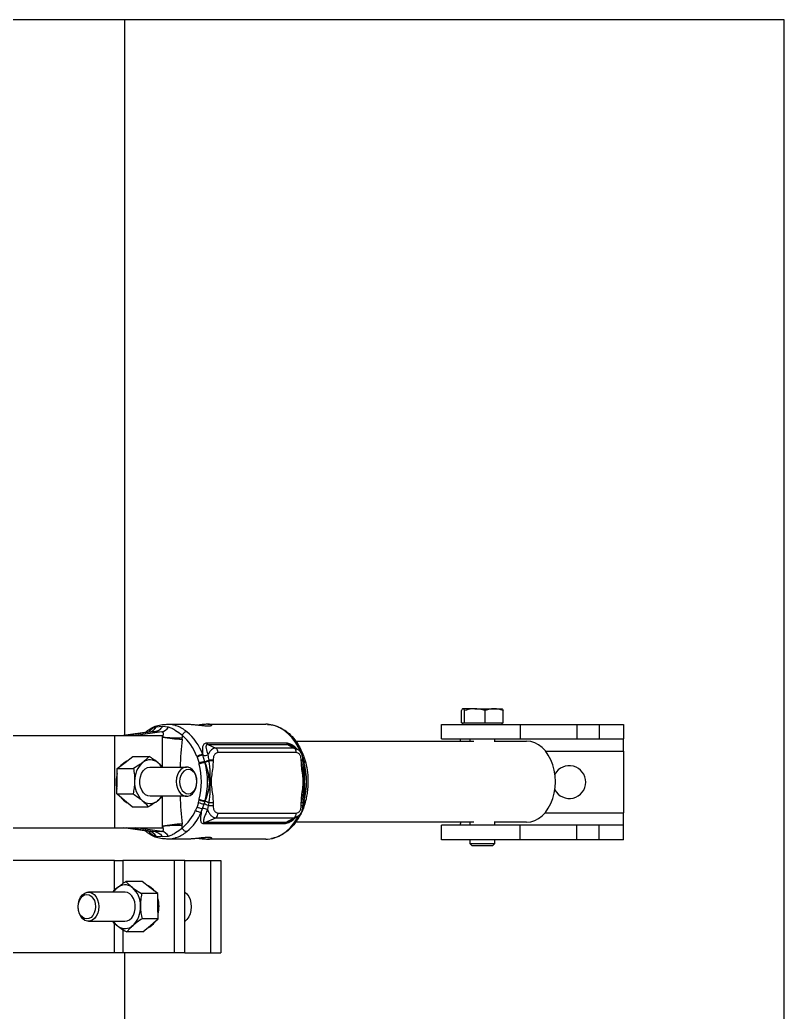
# Model space of a CAD drawing. Header units: millimetres. Extents: x 0 to 42050, y 0 to 29700.
# Drawn here: x 17352 to 19992, y 19696 to 23123 of the extents above; entities that cross this region are included whole.
import ezdxf

# ---------------------------------------------------------------- set-up
doc = ezdxf.new("R2010")
doc.units = ezdxf.units.MM
doc.header["$LTSCALE"] = 50
doc.layers.add('KVC', color=7, linetype='Continuous')

msp = doc.modelspace()

# ---------------------------------------------------------------- linework, layer by layer
at = {"color": 7, "linetype": 'Continuous', "lineweight": 25}
for p, q in [((19991.6, 23123.3), (14711.6, 23123.3)), ((19991.6, 17843.3), (19991.6, 23123.3))]:
    msp.add_line(p, q, dxfattribs=at)
msp.add_line((17714.5, 20652.6), (17714.5, 23123.3))
msp.add_line((17714.5, 20652.6), (17714.5, 23123.3))
msp.add_line((17714.5, 20652.6), (17714.5, 23123.3))
at = {"elevation": 0}
msp.add_lwpolyline([(17714.5, 17843.3), (17714.5, 19901)], dxfattribs=at)
at = {"layer": 'KVC', "color": 7, "linetype": 'Continuous', "lineweight": 25}
for p, q in [((18877.4, 20695.3), (18877.4, 20738)), ((18923.4, 20744), (18882.5, 20744)), ((18887.6, 20695.3), (18887.6, 20738)), ((18923.4, 20744), (18990, 20744)), ((18959.3, 20695.3), (18959.3, 20738)), ((18990, 20744), (19016.3, 20744)), ((19020.8, 20695.3), (19020.8, 20738)), ((18877.4, 20695.3), (18882.5, 20695.3)), ((18881.9, 20690.3), (18881.9, 20695.3)), ((18882.5, 20695.3), (18887.6, 20695.3)), ((18887.6, 20695.3), (18923.4, 20695.3)), ((18923.4, 20695.3), (18959.3, 20695.3)), ((18959.3, 20695.3), (18990, 20695.3)), ((18990, 20695.3), (19020.8, 20695.3)), ((19016.3, 20695.3), (19016.3, 20690.3)), ((17715.3, 20558.7), (17742.4, 20579.7)), ((17742.4, 20579.7), (17798.2, 20579.7)), ((17687.6, 20494.2), (17688.3, 20537.8)), ((17688.3, 20537.8), (17715.3, 20558.7)), ((17688.3, 20537.8), (17744.1, 20537.8)), ((17801.6, 20542.8), (17927.7, 20542.8)), ((17686.8, 20450.6), (17687.6, 20494.2)), ((17686.8, 20450.6), (17742.6, 20450.6)), ((17713.2, 20427.9), (17686.8, 20450.6)), ((17739.6, 20405.2), (17713.2, 20427.9)), ((17927.7, 20442), (17801.6, 20442)), ((17739.6, 20405.2), (17795.3, 20405.2)), ((18907.1, 20277.3), (18907.1, 20291.9)), ((18991.1, 20291.9), (18991.1, 20277.3)), ((18914.1, 20270.4), (18907.1, 20277.3)), ((18933.1, 20277.3), (18907.1, 20277.3)), ((18935.7, 20270.4), (18914.1, 20270.4)), ((18991.1, 20277.3), (18933.1, 20277.3)), ((18984.1, 20270.4), (18935.7, 20270.4)), ((18991.1, 20277.3), (18984.1, 20270.4)), ((17773.8, 20147.8), (17718, 20147.8)), ((17800.9, 20126.9), (17773.8, 20147.8)), ((17828, 20105.9), (17800.9, 20126.9)), ((17714.7, 20110.9), (17588.6, 20110.9)), ((17828, 20105.9), (17772.2, 20105.9)), ((17828.7, 20062.3), (17828, 20105.9)), ((17829.4, 20018.7), (17828.7, 20062.3)), ((17829.4, 20018.7), (17773.6, 20018.7)), ((17803.1, 19996), (17829.4, 20018.7)), ((17588.6, 20010.2), (17714.7, 20010.2)), ((17776.7, 19973.3), (17803.1, 19996)), ((17776.7, 19973.3), (17720.9, 19973.3))]:
    msp.add_line(p, q, dxfattribs=at)
at = {"layer": 'KVC', "color": 3, "linetype": 'Continuous', "lineweight": 25}
for p, q in [((17709.8, 20652), (17799.6, 20664.2)), ((17799.2, 20664.2), (17709.9, 20652)), ((17820.5, 20665.7), (17719.6, 20652)), ((17842, 20664.2), (17752.7, 20652)), ((17799.2, 20664.2), (17820.5, 20665.7)), ((17820.5, 20665.7), (17842, 20664.2)), ((17843.7, 20682.4), (17822, 20680.3)), ((17865, 20680.3), (17843.7, 20682.4)), ((17859.6, 20690.6), (17936.2, 20690.6)), ((18001.4, 20690.6), (18201.8, 20690.6)), ((18206.8, 20690.5), (18201.8, 20690.6)), ((18808.4, 20639.9), (18808.4, 20690.3)), ((18808.4, 20690.3), (19080.2, 20690.3)), ((19080.2, 20690.3), (19080.2, 20639.9)), ((19080.2, 20690.3), (19276, 20690.3)), ((19276, 20690.3), (19276, 20639.9)), ((19276, 20690.3), (19352.4, 20690.3)), ((19352.4, 20690.3), (19352.4, 20639.9)), ((19352.4, 20690.3), (19436.4, 20690.3)), ((19436.4, 20690.3), (19436.4, 20639.9)), ((17060.9, 20652), (17678.5, 20652)), ((17678.5, 20652), (17678.5, 20332.9)), ((17678.5, 20652), (17844.3, 20652)), ((17784.7, 20662.2), (17786.3, 20663.7)), ((17786.2, 20663.3), (17785.2, 20662.3)), ((17844.3, 20542.8), (17844.3, 20652)), ((17911.8, 20639), (17912.2, 20644.7)), ((17912.2, 20653.1), (17912.2, 20644.7)), ((18304.2, 20632.7), (18919.4, 20632.7)), ((18808.4, 20639.9), (19080.2, 20639.9)), ((18907.1, 20632.7), (18907.1, 20639.9)), ((18991.1, 20639.9), (18991.1, 20629.5)), ((18991.1, 20632.7), (19102, 20632.7)), ((19080.2, 20639.9), (19276, 20639.9)), ((19276, 20639.9), (19352.4, 20639.9)), ((19352.4, 20639.9), (19436.4, 20639.9)), ((19436.4, 20597.9), (19436.4, 20639.9)), ((18272.8, 20625.4), (17996.5, 20625.4)), ((18001.2, 20620.8), (18028.4, 20608.4)), ((18001.2, 20620.8), (18277.5, 20620.8)), ((18298.8, 20608.4), (18028.4, 20608.4)), ((18277.5, 20620.8), (18298.8, 20608.4)), ((18291.4, 20615.8), (18290.1, 20616.7)), ((18291.5, 20615.9), (18309.7, 20605.2)), ((19167.4, 20597.9), (19436.4, 20597.9)), ((19436.4, 20597.9), (19436.4, 20384.3)), ((17963, 20579.7), (17963.9, 20577.3)), ((17963.9, 20577.3), (17970.4, 20556.6)), ((17983.1, 20586.2), (17983.7, 20583.7)), ((17990.7, 20561.2), (17983.7, 20583.7)), ((17991.2, 20559.7), (17990.7, 20561.2)), ((18004.3, 20566.9), (18004.7, 20565.4)), ((18019, 20566.9), (18004.3, 20566.9)), ((18004.7, 20565.4), (18019, 20565.4)), ((18019, 20566.9), (18019, 20565.4)), ((18306.6, 20592.6), (18036.2, 20592.6)), ((18323.8, 20565.4), (18323.8, 20566.9)), ((18328.7, 20566.9), (18323.8, 20566.9)), ((18328.7, 20565.4), (18323.8, 20565.4)), ((18325.4, 20585.9), (18326.4, 20583.8)), ((18333.6, 20561.1), (18326.4, 20583.8)), ((18328.6, 20565.4), (18329.3, 20551.8)), ((18328.7, 20566.9), (18328.7, 20565.4)), ((18333.6, 20561.1), (18333.8, 20559.7)), ((17970.7, 20555.2), (17970.4, 20556.6)), ((17971.3, 20553), (17970.7, 20555.2)), ((17992, 20557.5), (17991.2, 20559.7)), ((18329.4, 20549.8), (18329.2, 20551.8)), ((18333.8, 20559.7), (18334, 20557.9)), ((18009.2, 20492.4), (18006.3, 20492.4)), ((18333, 20492.4), (18335.3, 20492.4)), ((17844.3, 20332.9), (17844.3, 20441.4)), ((17968.3, 20420.7), (17970.7, 20429.7)), ((17970.7, 20429.7), (17971.3, 20431.9)), ((17987.8, 20415.7), (17991.2, 20425.1)), ((17992, 20427.4), (17991.2, 20425.1)), ((18329.3, 20433.4), (18328.6, 20419.5)), ((18333.8, 20425.2), (18332.1, 20416)), ((18334, 20426.9), (18333.8, 20425.2)), ((17963.5, 20406.1), (17958.4, 20394.1)), ((17968.3, 20420.7), (17963.5, 20406.1)), ((17978.2, 20386.8), (17982.2, 20399.4)), ((17982.2, 20399.4), (17987.8, 20415.7)), ((18002.5, 20409.6), (17999.7, 20396.2)), ((18004.7, 20419.5), (18002.5, 20409.6)), ((18002.5, 20409.6), (18019, 20409.6)), ((18019, 20419.5), (18004.7, 20419.5)), ((18019, 20419.5), (18019, 20409.6)), ((18323.8, 20409.6), (18323.8, 20419.5)), ((18328.7, 20419.5), (18323.8, 20419.5)), ((18323.8, 20409.6), (18328.7, 20409.6)), ((18328.1, 20403.7), (18332.1, 20416)), ((18328.7, 20419.5), (18328.7, 20409.6)), ((17991, 20350.9), (18028.4, 20368.1)), ((18028.4, 20368.1), (18298.8, 20368.1)), ((18036.2, 20383.9), (18306.6, 20383.9)), ((18269.5, 20350.9), (18298.8, 20368.1)), ((18283, 20355.6), (18284.4, 20356.5)), ((18309.7, 20371.2), (18284.4, 20356.4)), ((19165.2, 20384.3), (19436.4, 20384.3)), ((19436.4, 20342.3), (19436.4, 20384.3)), ((17060.9, 20332.9), (17678.5, 20332.9)), ((17678.5, 20332.9), (17844.3, 20332.9)), ((17798.7, 20320.7), (17709.8, 20332.9)), ((17799.2, 20320.7), (17709.9, 20332.9)), ((17820.5, 20319.1), (17719.6, 20332.9)), ((17842, 20320.7), (17752.7, 20332.9)), ((17786.2, 20321.6), (17785.2, 20322.6)), ((17912.2, 20340.2), (17911.8, 20345.8)), ((17912.2, 20331.8), (17912.2, 20340.2)), ((17986.9, 20347.4), (18265.5, 20347.4)), ((18269.5, 20350.9), (17991, 20350.9)), ((18919.4, 20352.2), (18304.5, 20352.2)), ((18808.4, 20291.9), (18808.4, 20342.3)), ((19080.2, 20342.3), (18808.4, 20342.3)), ((18907.1, 20342.3), (18907.1, 20352.2)), ((18991.1, 20355.4), (18991.1, 20342.3)), ((19102, 20352.2), (18991.1, 20352.2)), ((19080.2, 20291.9), (19080.2, 20342.3)), ((19276, 20342.3), (19080.2, 20342.3)), ((19276, 20291.9), (19276, 20342.3)), ((19352.4, 20342.3), (19276, 20342.3)), ((19352.4, 20291.9), (19352.4, 20342.3)), ((19436.4, 20342.3), (19352.4, 20342.3)), ((19436.4, 20291.9), (19436.4, 20342.3)), ((17820.5, 20319.1), (17799.2, 20320.7)), ((17842, 20320.7), (17820.5, 20319.1)), ((17822, 20304.5), (17843.7, 20302.5)), ((17843.7, 20302.5), (17865, 20304.5)), ((17936.2, 20294.2), (17859.6, 20294.2)), ((18201.8, 20294.2), (18001.4, 20294.2)), ((19080.2, 20291.9), (18808.4, 20291.9)), ((19276, 20291.9), (19080.2, 20291.9)), ((19352.4, 20291.9), (19276, 20291.9)), ((19436.4, 20291.9), (19352.4, 20291.9)), ((17678.5, 20220.1), (17060.9, 20220.1)), ((17678.5, 20220.1), (17707.8, 20220.1)), ((17678.5, 20117.1), (17678.5, 20220.1)), ((17885.7, 20220.1), (17707.8, 20220.1)), ((17707.8, 20220.1), (17707.8, 20140.8)), ((17885.7, 19901), (17885.7, 20220.1)), ((17921.4, 20220.1), (17885.7, 20220.1)), ((17921.4, 20220.1), (18010.4, 20220.1)), ((17921.4, 19901), (17921.4, 20220.1)), ((18010.4, 20220.1), (18010.4, 19901)), ((18010.4, 20220.1), (18046.1, 20220.1)), ((18046.1, 20220.1), (18046.1, 19901)), ((17921.9, 20110.9), (17921.4, 20110.9)), ((17678.5, 19901), (17678.5, 20003.7)), ((17707.8, 19981.6), (17707.8, 19901)), ((17921.4, 20010.2), (17921.9, 20010.2)), ((17678.5, 19901), (17060.9, 19901)), ((17707.8, 19901), (17678.5, 19901)), ((17885.7, 19901), (17707.8, 19901)), ((17921.4, 19901), (17885.7, 19901)), ((17921.4, 19901), (18010.4, 19901)), ((18010.4, 19901), (18046.1, 19901))]:
    msp.add_line(p, q, dxfattribs=at)
at = {"layer": 'KVC', "color": 3, "linetype": 'Continuous', "lineweight": 25, "elevation": 0, "flags": 128}
for points in [[(18325.4, 20585.9), (18316.2, 20606.9), (18305.2, 20626.1), (18292.7, 20643.3), (18278.7, 20658.1), (18263.5, 20670.4), (18247.4, 20679.8), (18230.5, 20686.4), (18213.2, 20690), (18206.8, 20690.5)], [(19102, 20352.2), (19116.1, 20353.6), (19129.9, 20357.9), (19143.2, 20364.9), (19155.6, 20374.4), (19166.9, 20386.4), (19177, 20400.6), (19185.4, 20416.6), (19192.2, 20434.2), (19197.2, 20452.9), (19200.2, 20472.5), (19201.2, 20492.4), (19200.2, 20512.4), (19197.2, 20531.9), (19192.2, 20550.7), (19185.4, 20568.3), (19177, 20584.3), (19166.9, 20598.4), (19155.6, 20610.4), (19143.2, 20620), (19129.9, 20627), (19116.1, 20631.3), (19102, 20632.7)], [(18333.8, 20559.7), (18332.4, 20560.2), (18331.2, 20560.8), (18330.2, 20561.4), (18329.4, 20562.2), (18328.8, 20562.9), (18328.5, 20563.7), (18328.4, 20564)], [(18201.8, 20294.2), (18206.9, 20294.4), (18223.9, 20296.7), (18240.5, 20302), (18256.6, 20310), (18271.9, 20320.8), (18286.1, 20334.1), (18299, 20349.7), (18310.6, 20367.5), (18314.5, 20374.6)], [(17921.4, 20111.3), (17928.5, 20104.9), (17934.9, 20095.9), (17939.7, 20085.1), (17942.6, 20073.2), (17943.6, 20060.6), (17942.6, 20047.9), (17939.7, 20036), (17934.9, 20025.2), (17928.5, 20016.2), (17921.4, 20009.8)]]:
    msp.add_lwpolyline(points, dxfattribs=at)
at = {"layer": 'KVC', "color": 7, "linetype": 'Continuous', "lineweight": 25, "elevation": 0, "flags": 128}
for points in [[(17711.8, 20558.7), (17721.4, 20564.5), (17724.4, 20565.7)], [(17700.8, 20547.5), (17703.1, 20550.4), (17711.8, 20558.7)], [(17801.6, 20442), (17793.6, 20443.3), (17785.5, 20447.4), (17778.4, 20454.2), (17772.6, 20463.1), (17768.5, 20473.8), (17766.3, 20485.5), (17766.1, 20497.7), (17768, 20509.5), (17771.9, 20520.3), (17777.5, 20529.6), (17784.5, 20536.6), (17792.4, 20541.1), (17800.9, 20542.8), (17801.6, 20542.8)], [(17893.2, 20505.2), (17892, 20493.1), (17893, 20481.1), (17895.9, 20469.6), (17900.7, 20459.5), (17907, 20451.4), (17914.6, 20445.6), (17922.9, 20442.5), (17931.5, 20442.3), (17939.8, 20445.1), (17947.5, 20450.6), (17954, 20458.5), (17959, 20468.4), (17962.1, 20479.7), (17963.3, 20491.7), (17962.4, 20503.8), (17959.4, 20515.2), (17954.7, 20525.3), (17948.3, 20533.5), (17940.8, 20539.3), (17932.4, 20542.4), (17923.9, 20542.5), (17915.5, 20539.8), (17907.8, 20534.3), (17901.3, 20526.4), (17896.3, 20516.5), (17893.2, 20505.2)], [(17904.5, 20503.1), (17903.5, 20492.2), (17904.5, 20481.2), (17907.6, 20471.1), (17912.4, 20462.3), (17918.6, 20455.7), (17925.8, 20451.5), (17933.6, 20450.1), (17941.3, 20451.7), (17948.5, 20455.9), (17954.7, 20462.7), (17959.4, 20471.5), (17962.3, 20481.7), (17963.3, 20492.7), (17962.2, 20503.6), (17959.2, 20513.8), (17954.4, 20522.5), (17948.2, 20529.2), (17940.9, 20533.4), (17933.2, 20534.7), (17925.5, 20533.2), (17918.3, 20528.9), (17912.1, 20522.1), (17907.4, 20513.3), (17904.5, 20503.1)], [(17804.5, 20126.9), (17794.8, 20132.7), (17791.9, 20133.8)], [(17815.4, 20115.7), (17813.1, 20118.5), (17804.5, 20126.9)], [(17623.1, 20073.3), (17624.2, 20061.3), (17623.3, 20049.2), (17620.4, 20037.8), (17615.6, 20027.7), (17609.2, 20019.5), (17601.7, 20013.7), (17593.4, 20010.6), (17584.8, 20010.5), (17576.4, 20013.2), (17568.8, 20018.7), (17562.3, 20026.6), (17557.3, 20036.5), (17554.1, 20047.8), (17553, 20059.9), (17553.9, 20071.9), (17556.8, 20083.4), (17561.6, 20093.4), (17567.9, 20101.6), (17575.5, 20107.4), (17583.8, 20110.5), (17592.4, 20110.7), (17600.8, 20107.9), (17608.4, 20102.4), (17614.9, 20094.5), (17619.9, 20084.6), (17623.1, 20073.3)], [(17611.8, 20071.2), (17612.8, 20060.3), (17611.7, 20049.3), (17608.7, 20039.2), (17603.9, 20030.5), (17597.7, 20023.8), (17590.4, 20019.6), (17582.7, 20018.3), (17574.9, 20019.8), (17567.8, 20024.1), (17561.6, 20030.8), (17556.9, 20039.6), (17553.9, 20049.9), (17553, 20060.8), (17554, 20071.8), (17557.1, 20081.9), (17561.9, 20090.6), (17568.1, 20097.3), (17575.3, 20101.5), (17583.1, 20102.8), (17590.8, 20101.3), (17598, 20097), (17604.1, 20090.3), (17608.9, 20081.5), (17611.8, 20071.2)], [(17714.7, 20010.2), (17722.6, 20011.4), (17730.7, 20015.5), (17737.9, 20022.3), (17743.7, 20031.2), (17747.8, 20041.9), (17750, 20053.6), (17750.1, 20065.8), (17748.2, 20077.6), (17744.4, 20088.5), (17738.8, 20097.7), (17731.8, 20104.8), (17723.8, 20109.3), (17715.3, 20110.9), (17714.7, 20110.9)]]:
    msp.add_lwpolyline(points, dxfattribs=at)
at = {"layer": 'KVC', "color": 3, "linetype": 'Continuous', "lineweight": 25}
for centre, radius, start, end in [((17793.5, 20696.3), 32.7, 280.0967, 330.6624), ((17835.4, 20698), 34.5, 281.0576, 329.1374), ((17810.5, 20525), 183.1, 19.5183, 49.8789), ((17922.3, 21068.7), 429.8, 259.5227, 268.5985), ((17890.6, 20917.2), 273.3, 260.4128, 274.5469), ((19373.5, 20492.8), 1469, 174.2873, 178.0494), ((17802.3, 20522.7), 170.4, 19.5183, 49.8789), ((18007.3, 20631.9), 12.6, 211.3816, 241.4501), ((18018.8, 20593.8), 17.5, 356.1544, 56.5276), ((18283.6, 20631.9), 12.6, 211.3816, 241.4501), ((18289.1, 20593.8), 17.5, 356.1544, 56.5276), ((17985.6, 20543.8), 42.4, 93.4129, 122.3211), ((17986.8, 20540.4), 43.5, 94.0203, 121.8249), ((17993.6, 20501.6), 59.7, 92.7248, 112.8942), ((17990.7, 20613.3), 30.3, 256.7095, 290.616), ((17923.6, 20740.7), 191.6, 290.4987, 294.9117), ((17914.5, 20761.9), 216.3, 290.7765, 294.6372), ((18334.9, 20568.3), 7.36, 207.3515, 259.1703), ((18335.5, 20565.9), 8.16, 214.6507, 259.8181), ((17993.9, 20499.5), 60.3, 92.533, 112.6332), ((17994.4, 20496.3), 61.3, 92.2533, 112.2355), ((17721.8, 20492.4), 256.7, 346.3559, 13.6441), ((17724, 20492.4), 275.8, 346.3559, 13.6441), ((18066.2, 20492.4), 275.7, 346.2597, 13.7403), ((19249.6, 20491.1), 56.7, 207.4667, 151.9172), ((19373.5, 20492), 1469, 181.9506, 185.7127), ((17993.9, 20485.3), 60.3, 247.3668, 267.467), ((17994.4, 20488.6), 61.3, 247.7645, 267.7467), ((17914.5, 20222.9), 216.3, 65.3628, 69.2235), ((18335, 20418.2), 7.07, 99.657, 158.4318), ((18335.5, 20418.9), 8.2, 100.2525, 144.9494), ((17806.6, 20458.4), 164.9, 309.8044, 337.026), ((17980.8, 20424.2), 37.6, 233.3835, 266.0575), ((17987, 20442.2), 43.1, 237.0134, 263.6927), ((17991.6, 20471.6), 56, 245.4001, 266.1123), ((17985.1, 20365.2), 34.3, 64.7667, 94.7499), ((17949.8, 20304.8), 117.3, 63.3235, 71.0678), ((18334.8, 20407.2), 9.24, 106.7445, 131.0964), ((17815.1, 20455.9), 177.2, 309.8044, 337.026), ((18018.8, 20382.7), 17.5, 303.4724, 3.8456), ((18289.1, 20382.7), 17.5, 303.4724, 3.8456), ((17922.3, 19916.2), 429.8, 91.4015, 100.4773), ((17890.6, 20067.7), 273.3, 85.453, 99.5872), ((17996.7, 20340.3), 12.1, 118.1382, 143.6679), ((18275.2, 20340.3), 12.1, 118.1382, 143.6679), ((17793.5, 20288.5), 32.7, 29.3334, 79.9028), ((17835.4, 20286.9), 34.5, 30.8619, 78.9423)]:
    msp.add_arc(centre, radius, start, end, dxfattribs=at)
at = {"layer": 'KVC', "color": 7, "linetype": 'Continuous', "lineweight": 25}
for centre, radius, start, end in [((17801.6, 20527.2), 40.7, 47.0317, 129.2072), ((17831.6, 20496.5), 83.5, 131.8131, 181.6095), ((17786.9, 20508.7), 64.3, 32.0392, 48.6837), ((17788.2, 20492.4), 104.3, 163.9836, 194.1353), ((17834.2, 20489.4), 86.2, 176.7931, 225.4848), ((17743.8, 20468.6), 53.2, 212.0849, 246.4669), ((17801.5, 20457.6), 40.7, 227.0317, 309.2072), ((17788.5, 20474.9), 62.2, 308.4204, 328.1652), ((17729.3, 20076.9), 64.3, 131.3163, 147.9608), ((17714.6, 20095.4), 40.7, 50.7928, 132.9683), ((17684.7, 20064.7), 83.5, 358.3905, 48.1869), ((17728, 20060.5), 104.3, 345.8647, 16.0164), ((17682, 20057.5), 86.2, 314.5152, 3.2069), ((17727.7, 20043), 62.2, 211.8348, 231.5796), ((17714.8, 20025.8), 40.7, 230.7928, 312.9683), ((17772.5, 20036.7), 53.2, 293.5331, 327.9151)]:
    msp.add_arc(centre, radius, start, end, dxfattribs=at)
for points, knots in [([(18882.5, 20744), (18882.4, 20744), (18881.5, 20744), (18879.7, 20742.7), (18878.2, 20739.6), (18877.4, 20738)], [0, 0, 0, 0, 0.070086, 0.530782, 1, 1, 1, 1]), ([(18887.6, 20738), (18886.8, 20739.7), (18885.1, 20743.1), (18883.4, 20743.7), (18882.5, 20744)], [0, 0, 0, 0, 0.495458, 1, 1, 1, 1]), ([(18923.4, 20744), (18920.2, 20744), (18908, 20743.6), (18896.2, 20740.4), (18887.6, 20738)], [0, 0, 0, 0, 0.268634, 1, 1, 1, 1]), ([(18959.3, 20738), (18956.3, 20738.9), (18944.6, 20742.5), (18932.5, 20743.4), (18923.4, 20744)], [0, 0, 0, 0, 0.257551, 1, 1, 1, 1]), ([(18990, 20744), (18989.3, 20744), (18983.8, 20744), (18973.4, 20742.7), (18964, 20739.6), (18959.3, 20738)], [0, 0, 0, 0, 0.070086, 0.530782, 1, 1, 1, 1]), ([(19020.8, 20738), (19015.8, 20739.7), (19005.7, 20743.1), (18995.3, 20743.7), (18990, 20744)], [0, 0, 0, 0, 0.495458, 1, 1, 1, 1]), ([(19015.7, 20744), (19015.8, 20744), (19016.7, 20744), (19018.5, 20742.7), (19020, 20739.6), (19020.8, 20738)], [0, 0, 0, 0, 0.070086, 0.530782, 1, 1, 1, 1]), ([(17798.2, 20579.7), (17796.7, 20577.9), (17790.6, 20571.1), (17782.2, 20564), (17775.9, 20558.7)], [0, 0, 0, 0, 0.257551, 1, 1, 1, 1]), ([(17829.3, 20557), (17828.7, 20557.5), (17823.9, 20561.6), (17814, 20569.3), (17803.5, 20576.2), (17798.2, 20579.7)], [0, 0, 0, 0, 0.07009, 0.530784, 1, 1, 1, 1]), ([(17775.9, 20558.7), (17773.4, 20556.8), (17764, 20549.8), (17752.5, 20542.9), (17744.1, 20537.8)], [0, 0, 0, 0, 0.268634, 1, 1, 1, 1]), ([(17744.1, 20537.8), (17745.3, 20530.7), (17747.7, 20516.4), (17748, 20501.6), (17748.1, 20494.2)], [0, 0, 0, 0, 0.495458, 1, 1, 1, 1]), ([(17843.7, 20542.8), (17843, 20543.7), (17839.1, 20548.3), (17833.7, 20553.1), (17829.3, 20557)], [0, 0, 0, 0, 0.186759, 1, 1, 1, 1]), ([(17748.1, 20494.2), (17748.1, 20493.2), (17747.9, 20485.3), (17746.6, 20470.6), (17744, 20457.3), (17742.6, 20450.6)], [0, 0, 0, 0, 0.07009, 0.5307844, 1, 1, 1, 1]), ([(17742.6, 20450.6), (17748.2, 20446.9), (17759.6, 20439.4), (17769, 20431.8), (17773.8, 20427.9)], [0, 0, 0, 0, 0.495458, 1, 1, 1, 1]), ([(17773.8, 20427.9), (17774.4, 20427.3), (17779.1, 20423.3), (17787, 20415.6), (17792.5, 20408.7), (17795.3, 20405.2)], [0, 0, 0, 0, 0.07009, 0.530784, 1, 1, 1, 1]), ([(17827.2, 20426.1), (17824.7, 20424.2), (17815.2, 20417.1), (17803.7, 20410.2), (17795.3, 20405.2)], [0, 0, 0, 0, 0.268634, 1, 1, 1, 1]), ([(17844.9, 20442), (17844.9, 20442), (17840.1, 20436.8), (17833.6, 20431.4), (17827.2, 20426.1)], [0, 0, 0, 0, 0.018168, 1, 1, 1, 1]), ([(17672.6, 20110.9), (17673.3, 20111.8), (17677.1, 20116.4), (17682.5, 20121.2), (17686.9, 20125.1)], [0, 0, 0, 0, 0.186759, 1, 1, 1, 1]), ([(17686.9, 20125.1), (17687.5, 20125.7), (17692.3, 20129.7), (17702.3, 20137.4), (17712.8, 20144.3), (17718, 20147.8)], [0, 0, 0, 0, 0.07009, 0.530784, 1, 1, 1, 1]), ([(17718, 20147.8), (17719.6, 20146), (17725.6, 20139.2), (17734.1, 20132.1), (17740.3, 20126.9)], [0, 0, 0, 0, 0.257551, 1, 1, 1, 1]), ([(17740.3, 20126.9), (17742.9, 20125), (17752.3, 20117.9), (17763.8, 20111), (17772.2, 20105.9)], [0, 0, 0, 0, 0.268634, 1, 1, 1, 1]), ([(17772.2, 20105.9), (17771, 20098.8), (17768.5, 20084.5), (17768.3, 20069.8), (17768.1, 20062.3)], [0, 0, 0, 0, 0.495458, 1, 1, 1, 1]), ([(17768.1, 20062.3), (17768.2, 20061.3), (17768.3, 20053.4), (17769.6, 20038.7), (17772.3, 20025.4), (17773.6, 20018.7)], [0, 0, 0, 0, 0.07009, 0.530784, 1, 1, 1, 1]), ([(17773.6, 20018.7), (17768, 20015), (17756.7, 20007.6), (17747.2, 19999.9), (17742.5, 19996)], [0, 0, 0, 0, 0.495458, 1, 1, 1, 1]), ([(17671.3, 20010.2), (17671.4, 20010.1), (17676.1, 20004.9), (17682.6, 19999.5), (17689.1, 19994.2)], [0, 0, 0, 0, 0.018168, 1, 1, 1, 1]), ([(17689.1, 19994.2), (17691.6, 19992.3), (17701, 19985.2), (17712.5, 19978.3), (17720.9, 19973.3)], [0, 0, 0, 0, 0.268634, 1, 1, 1, 1]), ([(17742.5, 19996), (17741.9, 19995.5), (17737.2, 19991.4), (17729.3, 19983.7), (17723.7, 19976.8), (17720.9, 19973.3)], [0, 0, 0, 0, 0.07009, 0.530784, 1, 1, 1, 1])]:
    msp.add_open_spline(points, degree=3, knots=knots, dxfattribs=at)
at = {"layer": 'KVC', "color": 3, "linetype": 'Continuous', "lineweight": 25}
for points, knots in [([(17785, 20662.6), (17790.3, 20666.7), (17800.9, 20675), (17818.6, 20684.5), (17838.3, 20689.6), (17852.6, 20690.3), (17859.7, 20690.6)], [0, 0, 0, 0, 0.257731, 0.512244, 0.757756, 1, 1, 1, 1]), ([(17822, 20680.3), (17820.8, 20680.1), (17818.3, 20679.7), (17814.2, 20678.3), (17807.9, 20675), (17802, 20669.7), (17797.7, 20665.4), (17796, 20663.8)], [0, 0, 0, 0, 0.104556, 0.237787, 0.40129, 0.773507, 1, 1, 1, 1]), ([(17820.5, 20665.7), (17824.4, 20666.8), (17832.3, 20669), (17839.8, 20676.5), (17843.1, 20681.5), (17843.7, 20682.4)], [0, 0, 0, 0, 0.45132, 0.902622, 1, 1, 1, 1]), ([(17845, 20647.7), (17845.8, 20649.5), (17847.5, 20653.2), (17847.9, 20657.6), (17847.3, 20660.6), (17846.2, 20662.4), (17844.5, 20663.8), (17842.8, 20664), (17842, 20664.2)], [0, 0, 0, 0, 0.250384, 0.499914, 0.630835, 0.74968, 0.877121, 1, 1, 1, 1]), ([(17912.2, 20653.1), (17904.7, 20658.2), (17895.4, 20664.7), (17885.7, 20671.1), (17883.7, 20672.3), (17883.7, 20672.3), (17883.7, 20672.3), (17883.7, 20672.3), (17883.6, 20672.4), (17883, 20672.7), (17881, 20674), (17874.9, 20677.6), (17869.2, 20679.2), (17865, 20680.3)], [0, 0, 0, 0, 0.481039, 0.602181, 0.602186, 0.602227, 0.602336, 0.602745, 0.604321, 0.610506, 0.634933, 0.730908, 1, 1, 1, 1]), ([(17936.2, 20690.6), (17936.6, 20690.6), (17938.7, 20690.7), (17943.4, 20690.4), (17950, 20690), (17957.2, 20689.3), (17964.7, 20688.4), (17972.5, 20687.5), (17980.2, 20686.6), (17987.6, 20685.8), (17994, 20685.4), (17999.4, 20685.2), (18002.2, 20685.2), (18003.6, 20685.2)], [0, 0, 0, 0, 0.024351, 0.123163, 0.224831, 0.32395, 0.425818, 0.527223, 0.63151, 0.733798, 0.839168, 0.918841, 1, 1, 1, 1]), ([(18003.6, 20685.2), (18005.2, 20685.3), (18008.4, 20685.4), (18011.8, 20686), (18014.1, 20686.7), (18015.1, 20687.6), (18014.9, 20688.6), (18013.3, 20689.4), (18010.5, 20690.1), (18006.5, 20690.5), (18001.4, 20690.7), (17995.5, 20690.5), (17988.9, 20690.1), (17981.8, 20689.4), (17975, 20688.7), (17970.6, 20688.1), (17968.8, 20687.9)], [0, 0, 0, 0, 0.0716383, 0.1453948, 0.2170212, 0.2906562, 0.3635266, 0.4384842, 0.5116892, 0.5871074, 0.6587462, 0.7325265, 0.8031656, 0.8758013, 0.9474468, 1, 1, 1, 1]), ([(18207.2, 20690.2), (18211.5, 20689.9), (18221.2, 20689.4), (18235.4, 20685.6), (18249.4, 20680.1), (18264.8, 20671.7), (18282.6, 20658.4), (18300.2, 20639.5), (18314.5, 20618.5), (18324.9, 20598.5), (18334, 20575.8), (18341.7, 20548.4), (18345.9, 20520.1), (18347.1, 20494.4), (18346.4, 20473.3), (18344.1, 20452.2), (18340.1, 20431), (18334.5, 20411.3), (18328, 20393.7), (18321.7, 20380.3), (18315.8, 20369.3), (18309.7, 20359.4), (18302.1, 20348.7), (18291.8, 20336.2), (18277.2, 20322.2), (18257.3, 20308.3), (18237.6, 20299.4), (18224.6, 20296.8), (18220.4, 20296)], [0, 0, 0, 0, 0.028367, 0.065153, 0.09807, 0.127125, 0.178718, 0.237983, 0.282514, 0.32525, 0.363008, 0.415343, 0.47645, 0.510718, 0.54745, 0.585376, 0.61997, 0.660277, 0.693949, 0.721517, 0.742187, 0.76404, 0.787374, 0.818244, 0.859127, 0.910097, 0.971198, 1, 1, 1, 1]), ([(18870, 20639.9), (18870.9, 20639.3), (18872.3, 20638.4), (18873.1, 20634.8), (18873.3, 20632.9), (18873.3, 20632.7)], [0, 0, 0, 0, 0.62743, 0.967049, 1, 1, 1, 1]), ([(17996.5, 20625.4), (17994.6, 20625.2), (17990.7, 20624.8), (17985.5, 20620.8), (17982.4, 20612.9), (17981.7, 20600.6), (17982.6, 20591), (17983.1, 20586.2)], [0, 0, 0, 0, 0.11976, 0.248499, 0.500441, 0.749848, 1, 1, 1, 1]), ([(18001.2, 20620.8), (18000.3, 20620.8), (17998.5, 20620.7), (17996, 20619.4), (17993.8, 20615.5), (17994.9, 20604.6), (17998.8, 20592.8), (18001.4, 20584.9)], [0, 0, 0, 0, 0.060558, 0.125315, 0.251253, 0.501034, 1, 1, 1, 1]), ([(18028.4, 20608.4), (18025.8, 20608), (18020.6, 20607.3), (18013.1, 20602.3), (18006.3, 20594.9), (18003.1, 20588.3), (18001.4, 20584.9)], [0, 0, 0, 0, 0.249664, 0.498482, 0.74209, 1, 1, 1, 1]), ([(18308.5, 20605.9), (18306.3, 20608.1), (18299.9, 20614.5), (18289.5, 20620.8), (18279.3, 20624.8), (18274.9, 20625.2), (18272.8, 20625.4)], [0, 0, 0, 0, 0.2061426, 0.6065198, 0.8100563, 1, 1, 1, 1]), ([(18290.1, 20616.7), (18287.9, 20617.8), (18284.5, 20619.5), (18280.2, 20620.7), (18278.4, 20620.8), (18277.5, 20620.8)], [0, 0, 0, 0, 0.501963, 0.758375, 1, 1, 1, 1]), ([(18298.8, 20608.4), (18301.6, 20608.1), (18305.7, 20607.8), (18309.2, 20605.2), (18310.3, 20604.4)], [0, 0, 0, 0, 0.68536, 1, 1, 1, 1]), ([(18309.7, 20605.2), (18312.6, 20603), (18318.5, 20598.7), (18324.4, 20588.9), (18328, 20578.1), (18328.5, 20570.6), (18328.7, 20566.9)], [0, 0, 0, 0, 0.263726, 0.517052, 0.761784, 1, 1, 1, 1]), ([(18001.4, 20584.9), (18001.6, 20582), (18001.9, 20576.2), (18003.5, 20570), (18004.3, 20566.9)], [0, 0, 0, 0, 0.492427, 1, 1, 1, 1]), ([(18009.2, 20492.4), (18009.2, 20497.5), (18009.2, 20506.9), (18009.1, 20521.1), (18008.5, 20535.8), (18007.2, 20550.7), (18005.5, 20560.8), (18004.7, 20565.4)], [0, 0, 0, 0, 0.20591, 0.384544, 0.582015, 0.810603, 1, 1, 1, 1]), ([(18019, 20565.4), (18018.7, 20557.3), (18018.1, 20540.7), (18014.3, 20516.6), (18011.1, 20492.2), (18014.3, 20467.9), (18018.1, 20444), (18018.7, 20427.5), (18019, 20419.5)], [0, 0, 0, 0, 0.163351, 0.339202, 0.50189, 0.663271, 0.837771, 1, 1, 1, 1]), ([(18036.2, 20592.6), (18034, 20592.2), (18030.7, 20591.7), (18026.7, 20588.5), (18023.9, 20585.2), (18021.7, 20581.2), (18019.6, 20575.1), (18019.3, 20570.1), (18019, 20566.9)], [0, 0, 0, 0, 0.235181, 0.362605, 0.49107, 0.620857, 0.752515, 1, 1, 1, 1]), ([(18323.8, 20566.9), (18323.6, 20570.1), (18323.2, 20575.1), (18321.1, 20581.2), (18318.9, 20585.2), (18316.2, 20588.5), (18312.1, 20591.7), (18308.8, 20592.2), (18306.6, 20592.6)], [0, 0, 0, 0, 0.247485, 0.379031, 0.50893, 0.637281, 0.764819, 1, 1, 1, 1]), ([(18323.8, 20419.5), (18324.1, 20427.5), (18324.7, 20444), (18328.5, 20467.9), (18331.7, 20492.2), (18328.5, 20516.6), (18324.7, 20540.7), (18324.1, 20557.3), (18323.8, 20565.4)], [0, 0, 0, 0, 0.162197, 0.336711, 0.49811, 0.660779, 0.836617, 1, 1, 1, 1]), ([(18006.3, 20492.4), (18005.5, 20503.6), (18003.8, 20526), (17995.9, 20547), (17992, 20557.5)], [0, 0, 0, 0, 0.501277, 1, 1, 1, 1]), ([(18333, 20492.4), (18332.9, 20496.7), (18332.8, 20504.5), (18332.1, 20516.4), (18331.2, 20527.2), (18330.2, 20538.6), (18329.7, 20545.8), (18329.4, 20549.8)], [0, 0, 0, 0, 0.222657, 0.406935, 0.618424, 0.791147, 1, 1, 1, 1]), ([(18335.3, 20492.4), (18335.5, 20503.7), (18335.8, 20526.3), (18334.6, 20547.4), (18334, 20557.9)], [0, 0, 0, 0, 0.50123, 1, 1, 1, 1]), ([(18006.3, 20492.4), (18005.5, 20481.2), (18003.8, 20458.8), (17995.9, 20437.8), (17992, 20427.4)], [0, 0, 0, 0, 0.501277, 1, 1, 1, 1]), ([(18004.7, 20419.5), (18005.5, 20424.1), (18007.2, 20434.1), (18008.5, 20449.1), (18009.1, 20463.8), (18009.2, 20478), (18009.2, 20487.4), (18009.2, 20492.4)], [0, 0, 0, 0, 0.18954, 0.417653, 0.615578, 0.794166, 1, 1, 1, 1]), ([(18329.1, 20430.7), (18329.3, 20433.5), (18329.8, 20442.2), (18331.2, 20456.9), (18332.6, 20474.6), (18332.9, 20486.5), (18333, 20492.4)], [0, 0, 0, 0, 0.139456, 0.426057, 0.713037, 1, 1, 1, 1]), ([(18334, 20426.9), (18334.6, 20437.5), (18335.8, 20458.6), (18335.5, 20481.1), (18335.3, 20492.4)], [0, 0, 0, 0, 0.49877, 1, 1, 1, 1]), ([(17999.7, 20396.2), (17997.5, 20391.3), (17993.3, 20381.4), (17988.2, 20368.4), (17985.5, 20359.6), (17985.5, 20354.8), (17986.3, 20352.7), (17987.9, 20351.2), (17990, 20351), (17991, 20350.9)], [0, 0, 0, 0, 0.250193, 0.499491, 0.749057, 0.817737, 0.876704, 0.941457, 1, 1, 1, 1]), ([(17999.7, 20396.2), (18001.3, 20392.2), (18004.4, 20384.4), (18011.6, 20375.5), (18019.7, 20369.4), (18025.5, 20368.5), (18028.4, 20368.1)], [0, 0, 0, 0, 0.260557, 0.502006, 0.75096, 1, 1, 1, 1]), ([(18019, 20409.6), (18019.3, 20406.3), (18019.6, 20401.3), (18021.7, 20395.3), (18023.9, 20391.2), (18026.7, 20387.9), (18030.7, 20384.7), (18034, 20384.2), (18036.2, 20383.9)], [0, 0, 0, 0, 0.247485, 0.379031, 0.50893, 0.637281, 0.764819, 1, 1, 1, 1]), ([(18306.6, 20383.9), (18308.8, 20384.2), (18312.1, 20384.7), (18316.2, 20387.9), (18318.9, 20391.2), (18321.1, 20395.3), (18323.2, 20401.3), (18323.6, 20406.3), (18323.8, 20409.6)], [0, 0, 0, 0, 0.235181, 0.362605, 0.49107, 0.620857, 0.752515, 1, 1, 1, 1]), ([(18328.7, 20409.6), (18328.5, 20405.9), (18328, 20398.4), (18324.4, 20387.6), (18318.5, 20377.7), (18312.6, 20373.5), (18309.7, 20371.3)], [0, 0, 0, 0, 0.238218, 0.48295, 0.736276, 1, 1, 1, 1]), ([(17978.2, 20386.8), (17977.6, 20383.5), (17976.5, 20377), (17975.6, 20368.4), (17975.5, 20361.4), (17976.2, 20355.7), (17977.9, 20351.4), (17981.1, 20348.1), (17985, 20347.7), (17986.9, 20347.4)], [0, 0, 0, 0, 0.174294, 0.339934, 0.498854, 0.624119, 0.749452, 0.875094, 1, 1, 1, 1]), ([(18265.5, 20347.4), (18267.8, 20347.7), (18272.5, 20348.2), (18280.6, 20351.4), (18288.3, 20355.9), (18295.6, 20360.8), (18299.8, 20364.7), (18301.8, 20366.6)], [0, 0, 0, 0, 0.204005, 0.408622, 0.612539, 0.816812, 1, 1, 1, 1]), ([(18269.5, 20350.9), (18270.4, 20351), (18272.4, 20351.1), (18277.1, 20352.5), (18280.6, 20354.4), (18283, 20355.6)], [0, 0, 0, 0, 0.237708, 0.495914, 1, 1, 1, 1]), ([(18298.8, 20368.1), (18301.9, 20368.3), (18306.1, 20368.7), (18309.4, 20371.4), (18310.2, 20372)], [0, 0, 0, 0, 0.764456, 1, 1, 1, 1]), ([(17859.6, 20294.2), (17852.5, 20294.6), (17838.2, 20295.3), (17818.6, 20300.4), (17800.8, 20309.9), (17790.3, 20318.1), (17785, 20322.3)], [0, 0, 0, 0, 0.242532, 0.488891, 0.743096, 1, 1, 1, 1]), ([(17795.6, 20321.2), (17797.4, 20319.5), (17800.3, 20316.9), (17804.8, 20312.7), (17811.2, 20307.5), (17817.8, 20305.7), (17822, 20304.5)], [0, 0, 0, 0, 0.228983, 0.36528, 0.600757, 1, 1, 1, 1]), ([(17842, 20320.7), (17842.8, 20320.8), (17844.5, 20321.1), (17846.2, 20322.4), (17847.3, 20324.3), (17847.9, 20327.3), (17847.5, 20331.7), (17845.8, 20335.4), (17845, 20337.2)], [0, 0, 0, 0, 0.123008, 0.250582, 0.3694, 0.500261, 0.749704, 1, 1, 1, 1]), ([(17865, 20304.5), (17869.2, 20305.7), (17877.2, 20308), (17893.3, 20318.9), (17904.7, 20326.7), (17912.2, 20331.8)], [0, 0, 0, 0, 0.269149, 0.51886, 1, 1, 1, 1]), ([(18873.4, 20352.2), (18873.3, 20349.9), (18872.9, 20345.8), (18871.6, 20342.9), (18870.6, 20342.5), (18870, 20342.3)], [0, 0, 0, 0, 0.383609, 0.681568, 1, 1, 1, 1]), ([(17820.5, 20319.1), (17824.4, 20318), (17832.3, 20315.8), (17839.8, 20308.4), (17843.1, 20303.4), (17843.7, 20302.5)], [0, 0, 0, 0, 0.451278, 0.902538, 1, 1, 1, 1]), ([(17968.8, 20296.9), (17970.5, 20296.7), (17974.9, 20296.2), (17981.8, 20295.5), (17989.2, 20294.8), (17995.9, 20294.3), (18001.8, 20294.2), (18006.7, 20294.3), (18010.6, 20294.8), (18013.3, 20295.5), (18014.9, 20296.3), (18015.1, 20297.2), (18014.1, 20298.1), (18011.8, 20298.9), (18008.2, 20299.5), (18003.6, 20299.7), (17998, 20299.7), (17991.7, 20299.3), (17984.7, 20298.7), (17977.4, 20298), (17969.7, 20297.1), (17962, 20296.1), (17954.3, 20295.3), (17947.1, 20294.7), (17940.9, 20294.3), (17937.7, 20294.3), (17936.2, 20294.3)], [0, 0, 0, 0, 0.0291664, 0.0728336, 0.1154797, 0.1594152, 0.2011489, 0.2441302, 0.2852816, 0.3275961, 0.3693338, 0.4122304, 0.4548667, 0.4987451, 0.5412112, 0.5849705, 0.6264005, 0.6690512, 0.7102168, 0.752528, 0.7945865, 0.8378236, 0.8805618, 0.9245699, 0.9667293, 1, 1, 1, 1])]:
    msp.add_open_spline(points, degree=3, knots=knots, dxfattribs=at)
for points in [[(17928.5, 20665), (17923.2, 20668.9), (17912.5, 20676.7), (17895.3, 20684.6), (17877.7, 20689.7), (17865.6, 20690.3), (17859.6, 20690.6)], [(17928.5, 20665), (17927.1, 20664.9), (17924.2, 20664.5), (17919.6, 20661.9), (17915.2, 20658), (17913.2, 20654.7), (17912.2, 20653.1)], [(17928.5, 20319.8), (17927.1, 20320), (17924.2, 20320.3), (17919.6, 20323), (17915.2, 20326.9), (17913.2, 20330.2), (17912.2, 20331.8)], [(17859.6, 20294.2), (17865.6, 20294.6), (17877.7, 20295.2), (17895.3, 20300.3), (17912.5, 20308.1), (17923.2, 20315.9), (17928.5, 20319.8)]]:
    msp.add_open_spline(points, degree=3, dxfattribs=at)

doc.saveas('drawing.dxf')
